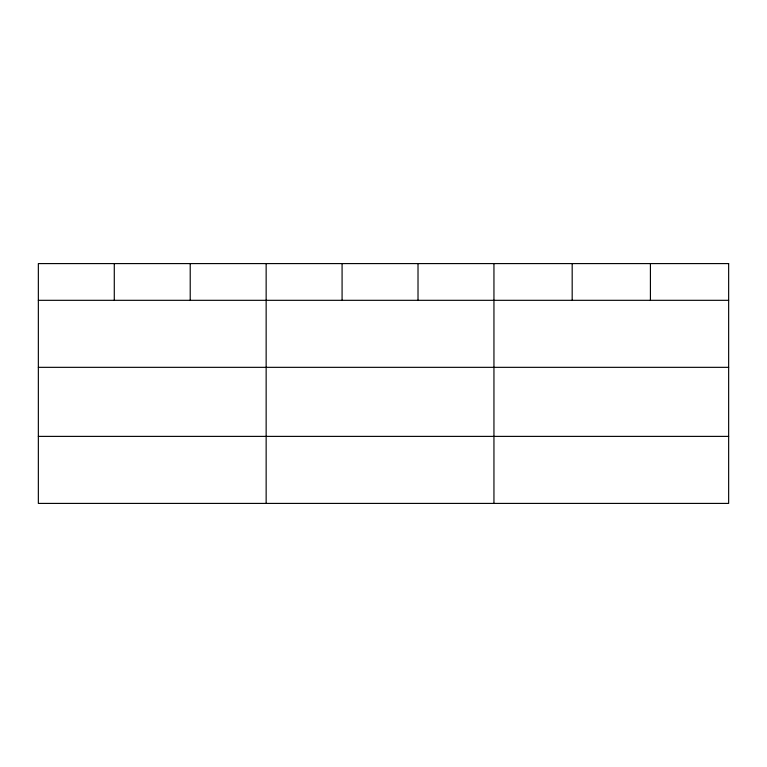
<?xml version="1.0" encoding="UTF-8"?>
<svg xmlns="http://www.w3.org/2000/svg" width="767" height="767" viewBox="0 0 767 767"><rect width="100%" height="100%" fill="white"/><g stroke="black" fill="none" stroke-linecap="round" stroke-linejoin="round"><path stroke-width="1.15" d="M38.35 300.319L728.65 300.319M38.35 367.335L728.65 367.335M38.35 436.385L728.65 436.385M650.416 263.589L650.416 300.319M572.182 263.589L572.182 300.319M493.948 263.589L493.948 503.411M418.015 263.589L418.015 300.319M342.082 263.589L342.082 300.319M266.149 263.589L266.149 503.411M190.216 263.589L190.216 300.319M114.283 263.589L114.283 300.319M728.65 263.589L38.35 263.589L38.35 503.411L728.65 503.411L728.65 263.589"/></g></svg>
